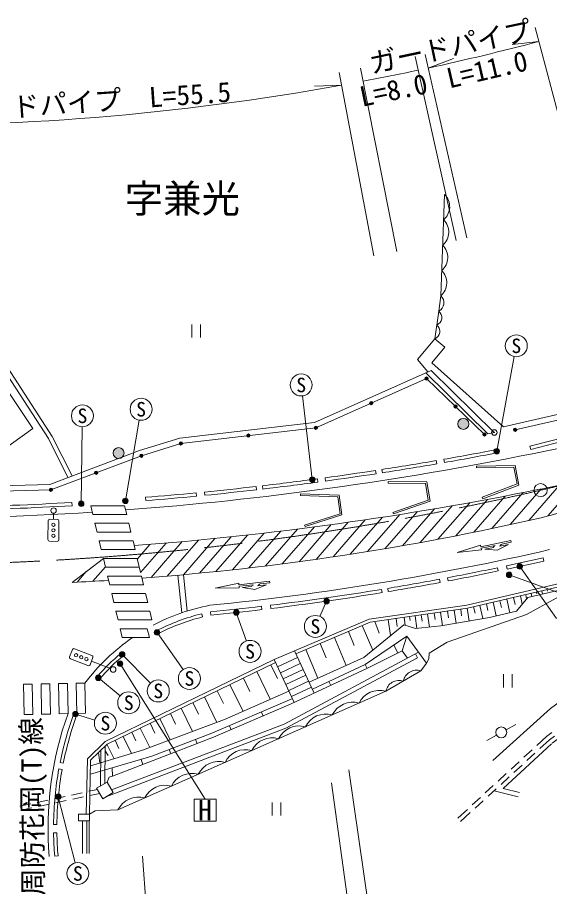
# Model space of a CAD drawing. Units: millimetres, scale not verified. Extents: x 40000 to 680000, y 20000 to 380000.
# Drawn here: x 419919 to 468385, y 239724 to 318815 of the extents above; entities that cross this region are included whole.
import ezdxf
from ezdxf.enums import TextEntityAlignment as Align

# ---------------------------------------------------------------- set-up
doc = ezdxf.new("R2010")
doc.units = ezdxf.units.MM
doc.header["$LTSCALE"] = 1000
doc.header["$PDMODE"] = 32
doc.header["$PDSIZE"] = 500
doc.linetypes.add('CHAIN', pattern=[18.5, 12, -1.5, 3.5, -1.5])
doc.linetypes.add('DASHED', pattern=[7.5, 6, -1.5])
for name, color, linetype, lineweight in [('M-BGD', 7, 'Continuous', 13), ('M-BMK', 2, 'CHAIN', 13), ('M-BMK-SRVR', 3, 'Continuous', 13), ('M-STR-HTXT', 7, 'Continuous', 13), ('M-STR-STRC', 7, 'Continuous', 13)]:
    doc.layers.add(name, color=color, linetype=linetype, lineweight=lineweight)
doc.layers.add('M-BMK-HTXT', color=7, linetype='Continuous')
doc.styles.add('ＭＳ ゴシック', font='')
doc.styles.get('ＭＳ ゴシック').set_extended_font_data('MS Gothic')

msp = doc.modelspace()

# ---------------------------------------------------------------- hatches: boundary and pattern name
at = {"layer": 'M-BGD'}
for points in [[(457034, 285955, -0.41421), (457184, 286105, -0.41421), (457334, 285955, -1)], [(451994, 283713, -0.41421), (452144, 283863, -0.41421), (452294, 283713, -1)], [(459667, 283414, -0.41421), (459817, 283564, -0.41421), (459967, 283414, -1)], [(446955, 281471, -0.41421), (447105, 281621, -0.41421), (447255, 281471, -1)], [(460030, 281829, -0.41421), (460530, 282329, -0.41421), (461030, 281829, -1)], [(440808, 280759, -0.41421), (440958, 280909, -0.41421), (441108, 280759, -1)], [(462301, 280873, -0.41421), (462451, 281023, -0.41421), (462601, 280873, -1)], [(465085, 281290, -0.41421), (465235, 281440, -0.41421), (465385, 281290, -1)], [(434661, 280047, -0.41421), (434811, 280197, -0.41421), (434961, 280047, -1)], [(428633, 279171, -0.41421), (429133, 279671, -0.41421), (429633, 279171, -1)], [(431057, 278924, -0.41421), (431207, 279074, -0.41421), (431357, 278924, -1)], [(426939, 277376, -0.41421), (427089, 277526, -0.41421), (427239, 277376, -1)], [(422820, 275828, -0.41421), (422970, 275978, -0.41421), (423120, 275828, -1)]]:
    msp.add_hatch(color=256, dxfattribs=at).paths.add_polyline_path(points)
at = {"layer": 'M-STR-HTXT'}
for points in [[(463777, 279476, -1), (463362, 279197, -0.41421), (463430, 279544, -0.41421)], [(446931, 276959, -1), (446617, 276569, -1)], [(425914, 274732, -1), (425552, 274387, -0.41421), (425561, 274740, -0.41421)], [(429961, 274961, -1), (429551, 274676, -0.41421), (429614, 275024, -0.41421)], [(465622, 268612, -1), (465712, 269104, -1)], [(464913, 268213, -1), (464474, 267974, -0.41421), (464574, 268313, -0.41421)], [(447838, 265610, -0.41421), (447985, 265932, -0.41421), (448306, 265786, -1)], [(439746, 264442, -1), (439965, 264891, -1)], [(432591, 262604, -1), (432682, 263096, -1)], [(429458, 260601, -1), (429465, 261101, -1)], [(429494, 260127, -1), (429055, 259888, -0.41421), (429155, 260227, -0.41421)], [(427318, 258472, -1), (427273, 258970, -0.41421), (427545, 258743, -0.41421)], [(425322, 255198, -1), (425091, 255641, -0.41421), (425428, 255535, -0.41421)], [(423518, 247685, -1), (423778, 248113, -0.41421), (423862, 247769, -0.41421)]]:
    msp.add_hatch(color=256, dxfattribs=at).paths.add_polyline_path(points)

# ---------------------------------------------------------------- linework, layer by layer
at = {"layer": 'M-BGD'}
for p, q in [((435793, 290874), (435793, 289674)), ((436593, 290874), (436593, 289674)), ((457107, 286468), (462751, 280930)), ((465235, 281290), (476076, 283781)), ((463349, 281044), (462751, 280930)), ((466387, 266021), (472059, 267344)), ((467667, 266627), (467735, 266335)), ((468153, 266741), (468188, 266595)), ((464475, 265882), (464765, 264638)), ((465097, 266027), (465242, 265405)), ((465719, 266173), (465894, 265422)), ((466206, 266286), (466293, 265911)), ((466693, 266400), (466761, 266108)), ((467180, 266513), (467214, 266367)), ((460289, 264960), (460375, 264363)), ((460887, 265046), (461052, 263887)), ((461457, 265178), (461590, 264608)), ((462027, 265311), (462308, 264105)), ((462630, 265452), (462771, 264849)), ((463233, 265592), (463523, 264351)), ((463854, 265737), (463999, 265116)), ((455138, 264223), (455241, 263507)), ((455633, 264294), (455684, 263936)), ((456128, 264365), (456291, 263224)), ((456698, 264446), (456780, 263876)), ((457269, 264528), (457439, 263337)), ((457864, 264613), (457950, 264018)), ((458460, 264698), (458636, 263467)), ((459076, 264787), (459164, 264171)), ((459692, 264875), (459863, 263680)), ((445268, 260905), (452043, 263780)), ((451329, 263477), (452279, 261237)), ((452479, 263842), (452857, 262774)), ((453683, 264015), (453891, 262559)), ((454411, 264119), (454515, 263391)), ((450057, 262937), (450597, 261666)), ((447487, 261847), (448038, 260548)), ((448786, 262398), (449865, 259855)), ((445140, 261177), (446949, 257322)), ((446188, 261296), (447291, 258698)), ((454191, 261712), (454558, 260979)), ((454966, 261184), (455450, 260509)), ((443298, 260395), (445138, 256472)), ((443609, 259731), (445420, 260581)), ((442990, 259912), (443602, 258648)), ((443864, 259188), (445675, 260038)), ((444119, 258645), (445930, 259494)), ((451601, 259946), (451770, 259584)), ((440502, 258706), (441095, 257483)), ((441725, 259299), (442951, 256771)), ((444374, 258102), (446184, 258951)), ((464187, 259051), (464187, 257851)), ((464987, 259051), (464987, 257851)), ((439279, 258114), (440465, 255667)), ((444629, 257559), (446439, 258408)), ((444883, 257015), (446694, 257865)), ((448282, 258389), (448452, 258027)), ((438116, 257550), (438680, 256386)), ((435889, 256470), (436405, 255407)), ((436952, 256986), (438080, 254659)), ((433855, 255484), (434326, 254513)), ((434826, 255955), (435857, 253829)), ((442137, 255611), (442294, 255243)), ((432883, 255013), (433825, 253071)), ((431108, 254153), (431969, 252378)), ((431996, 254583), (432426, 253696)), ((439230, 254367), (439387, 253999)), ((464419, 253996), (465294, 254481)), ((429545, 253395), (430303, 251832)), ((430327, 253774), (430705, 252993)), ((436148, 253114), (436291, 252740)), ((463544, 253512), (462669, 253028)), ((467228, 252579), (468115, 253396)), ((468115, 253396), (468581, 253742)), ((468371, 253087), (468823, 253424)), ((428080, 252679), (428733, 251364)), ((428811, 253039), (429167, 252305)), ((467491, 252278), (468371, 253087)), ((427309, 251932), (427416, 250971)), ((427918, 252075), (428177, 251647)), ((433740, 252191), (433883, 251818)), ((466051, 251496), (466786, 252173)), ((466314, 251195), (467050, 251872)), ((431180, 251300), (431353, 250848)), ((464873, 250412), (465609, 251090)), ((465137, 250111), (465872, 250788)), ((428574, 249784), (428546, 250532)), ((463696, 249329), (464432, 250006)), ((463959, 249027), (464695, 249705)), ((426416, 248394), (427204, 248562)), ((462519, 248245), (463255, 248922)), ((462782, 247944), (463518, 248621)), ((421721, 247393), (422699, 247601)), ((423286, 247726), (424264, 247935)), ((424851, 248060), (425829, 248268)), ((424959, 247674), (425937, 247882)), ((426524, 248008), (427420, 248199)), ((461342, 247162), (462077, 247839)), ((420156, 247059), (421134, 247268)), ((420264, 246673), (421242, 246882)), ((421829, 247007), (422807, 247215)), ((423394, 247340), (424372, 247549)), ((443111, 247390), (443111, 246190)), ((443911, 247390), (443911, 246190)), ((461605, 246860), (462341, 247538)), ((460013, 245939), (460900, 246755)), ((460284, 245645), (461163, 246454)), ((425845, 245722), (425845, 242744)), ((426245, 245722), (426245, 242744)), ((426445, 245722), (426445, 242744))]:
    msp.add_line(p, q, dxfattribs=at)
at = {"layer": 'M-BGD', "linetype": 'DASHED'}
for p, q in [((427888, 249117), (427923, 252527)), ((427485, 248878), (427519, 252135)), ((465531, 247907), (463335, 248453))]:
    msp.add_line(p, q, dxfattribs=at)
at = {"layer": 'M-BGD'}
for points in [[(457928, 289572), (458289, 292078), (458472, 293487), (458827, 302697)], [(399115, 276310), (400311, 278043), (401987, 281566), (406458, 285497), (408623, 287700), (413428, 293766), (414148, 293730), (422749, 280488), (424526, 276947)], [(414148, 293730), (414641, 293705), (423097, 280687), (424902, 277088)], [(457288, 286549), (456359, 287681), (457928, 289572), (458843, 288812), (457653, 287377), (464191, 281563), (475964, 284269)], [(402900, 276176), (409345, 275954), (422872, 276325), (431045, 279397), (434707, 280539), (446971, 281959), (457598, 286687), (463349, 281044)], [(402882, 275677), (409343, 275454), (422970, 275828), (431207, 278924), (434811, 280047), (447105, 281471), (457184, 285955), (462451, 280873)], [(451962, 264071), (460843, 265343), (471866, 267915)], [(452043, 263780), (460899, 265048), (471963, 267630)], [(472992, 267344), (474029, 262915), (474756, 260971), (474732, 260393), (470989, 257787), (468477, 255919), (463214, 251204)], [(426480, 246322), (426989, 246609), (429075, 246709), (453468, 257499), (456658, 259362), (457179, 260046), (457392, 260462), (457409, 260966), (459041, 261978), (466267, 264495), (469927, 266496), (472154, 267062)], [(446474, 258334), (447149, 258634), (451476, 260580), (455102, 263552), (456167, 263212), (458470, 263438), (462921, 264212), (465362, 264776), (466387, 266021)], [(426180, 246322), (426294, 251366), (427918, 252940), (443298, 260395), (451962, 264071)], [(428084, 249234), (428280, 249673), (428574, 249784), (432295, 251209), (437772, 253308), (444863, 256343), (451799, 259597), (454966, 261184), (455377, 262522)], [(446779, 257684), (451601, 259946), (455377, 262522), (457179, 260046)], [(428500, 248534), (444198, 254506), (456453, 261044)], [(428057, 247938), (444364, 254141), (456352, 260537), (456163, 260890)], [(426480, 246322), (426591, 251236), (428092, 252691), (443422, 260122), (443426, 260123)], [(426591, 250724), (431325, 252137), (438785, 254922), (444645, 257523)], [(426591, 249962), (432167, 251588), (437621, 253679), (444699, 256708), (444968, 256834)]]:
    msp.add_lwpolyline(points, dxfattribs=at)
for points in [[(412969, 279478), (413912, 280096), (415129, 278241), (416553, 279176), (417189, 278462), (421317, 281416), (414554, 291504), (412850, 290276), (413337, 289600), (410902, 287905), (410710, 288180), (408342, 286532)], [(427138, 248671), (428084, 249234), (428646, 248289), (427701, 247726)], [(425480, 246322), (426480, 246322), (426480, 245722), (425480, 245722)]]:
    msp.add_lwpolyline(points, close=True, dxfattribs=at)
at = {"layer": 'M-BGD', "linetype": 'DASHED'}
msp.add_lwpolyline([(465628, 248295), (464153, 248662), (468626, 252779), (473838, 256655), (480491, 261011), (484819, 263181)], dxfattribs=at)
at = {"layer": 'M-BGD'}
for centre, radius in [((457184, 285955), 150), ((452144, 283713), 150), ((459817, 283414), 150), ((447105, 281471), 150), ((460530, 281829), 500), ((440958, 280759), 150), ((462451, 280873), 150), ((465235, 281290), 150), ((434811, 280047), 150), ((429133, 279171), 500), ((431207, 278924), 150), ((427089, 277376), 150), ((422970, 275828), 150), ((463981, 253754), 500)]:
    msp.add_circle(centre, radius, dxfattribs=at)
for centre, radius, start, end in [((457711, 301587), 1574, 310.75366, 44.83903), ((457622, 299285), 1574, 310.75366, 44.83903), ((457533, 296982), 1574, 310.75366, 44.83903), ((457445, 294679), 1574, 310.75366, 44.83903), ((457914, 292843), 852, 296.06088, 49.07756), ((457845, 291502), 727, 291.2615, 52.36025), ((457664, 290249), 727, 291.2615, 52.36025), ((456282, 258175), 1245, 72.40967, 168.1479), ((454687, 257243), 1245, 72.40967, 168.1479), ((452885, 255521), 2062, 73.57134, 154.15222), ((450446, 254442), 2062, 73.57134, 154.15222), ((448006, 253363), 2062, 73.57134, 154.15222), ((445567, 252284), 2062, 73.57134, 154.15222), ((443127, 251205), 2062, 73.57134, 154.15222), ((440688, 250126), 2062, 73.57134, 154.15222), ((438249, 249047), 2062, 73.57134, 154.15222), ((435809, 247968), 2062, 73.57134, 154.15222), ((433370, 246889), 2062, 73.57134, 154.15222), ((430931, 245810), 2062, 73.57134, 154.15222)]:
    msp.add_arc(centre, radius, start, end, dxfattribs=at)
msp.add_point((463349, 281044), dxfattribs=at)
at = {"layer": 'M-BMK'}
for centre, radius, start, end in [((401040, 568326), 300000, 282.81185, 292.14117), ((408516, 529000), 260000, 261.06774, 283.12705)]:
    msp.add_arc(centre, radius, start, end, dxfattribs=at)
at = {"layer": 'M-BMK-SRVR'}
msp.add_circle((467565, 275794), 600, dxfattribs=at)
at = {"layer": 'M-STR-HTXT'}
for p, q in [((476076, 283781), (467082, 317887)), ((467414, 316628), (464976, 316341)), ((459869, 298501), (456140, 315241)), ((460832, 298748), (457038, 315443)), ((457320, 314205), (459621, 315061)), ((454461, 297520), (451152, 314191)), ((452367, 297132), (449212, 313815)), ((449434, 312640), (446980, 312558)), ((463569, 279336), (465165, 287947)), ((446774, 276764), (445881, 284374)), ((429756, 274819), (431016, 282173)), ((425733, 274559), (425830, 281560)), ((465667, 268858), (469004, 264117)), ((464694, 268094), (527027, 245729)), ((448072, 265698), (447459, 264313)), ((439855, 264666), (440774, 262068)), ((432637, 262850), (435008, 259481)), ((429462, 260851), (432044, 258242)), ((429274, 260008), (437009, 247674)), ((427295, 258721), (429285, 257087)), ((425206, 255420), (426975, 254883)), ((450092, 250341), (452862, 231157)), ((448514, 249171), (451043, 230900)), ((423648, 247899), (425178, 241886)), ((431309, 242500), (432363, 228886))]:
    msp.add_line(p, q, dxfattribs=at)
for centre in [(463569, 279336), (446774, 276764), (425733, 274559), (429756, 274819), (465667, 268858), (464694, 268094), (448072, 265698), (439855, 264666), (432637, 262850), (429462, 260851), (429274, 260008), (427295, 258721), (425206, 255420), (423648, 247899)]:
    msp.add_circle(centre, 250, dxfattribs=at)
for start, end in [(282.21438, 284.78169), (280.71749, 281.98525), (269.03721, 280.22613)]:
    msp.add_arc((408300, 540658), 231699, start, end, dxfattribs=at)
at = {"layer": 'M-STR-STRC'}
for p, q in [((466589, 279801), (474539, 281816)), ((466663, 279510), (474613, 281525)), ((463541, 279484), (463598, 279189)), ((466663, 279510), (466589, 279801)), ((458110, 278190), (458059, 278485)), ((458762, 278607), (458813, 278312)), ((453110, 277676), (453156, 277379)), ((447292, 276531), (447252, 276828)), ((447937, 276921), (447978, 276624)), ((452585, 277291), (452540, 277588)), ((441650, 276129), (441684, 275831)), ((442274, 275899), (442239, 276197)), ((466486, 273033), (469258, 276222)), ((468207, 273450), (470905, 276554)), ((436215, 275252), (436186, 275551)), ((436945, 275625), (436974, 275327)), ((461482, 271965), (464346, 275260)), ((463137, 272306), (465981, 275578)), ((464805, 272662), (467624, 275905)), ((424887, 274680), (424904, 274381)), ((431618, 274846), (431594, 275145)), ((458209, 271326), (461105, 274657)), ((459839, 271638), (462721, 274953)), ((423213, 273693), (423210, 273143)), ((426790, 273585), (426598, 274385)), ((426598, 274385), (429683, 274385)), ((429875, 273585), (429683, 274385)), ((453388, 270468), (456312, 273832)), ((454983, 270741), (457901, 274097)), ((456590, 271027), (459498, 274371)), ((422709, 272996), (422698, 271296)), ((422860, 273145), (423560, 273141)), ((423709, 272990), (423698, 271290)), ((426790, 273585), (429875, 273585)), ((447113, 269501), (450045, 272874)), ((448666, 269725), (451599, 273099)), ((450229, 269960), (453162, 273333)), ((451803, 270208), (454733, 273578)), ((427173, 271985), (426982, 272785)), ((426982, 272785), (430067, 272785)), ((430258, 271985), (430067, 272785)), ((442513, 268897), (445431, 272254)), ((444036, 269087), (446961, 272452)), ((445570, 269288), (448499, 272658)), ((427173, 271985), (430258, 271985)), ((435032, 268106), (437894, 271399)), ((436510, 268244), (439387, 271553)), ((437997, 268392), (440887, 271715)), ((439493, 268550), (442394, 271886)), ((440998, 268718), (443909, 272066)), ((422847, 271145), (423547, 271141)), ((427557, 270385), (427365, 271185)), ((427365, 271185), (430450, 271185)), ((430642, 270385), (430450, 271185)), ((430844, 269540), (431995, 270863)), ((431138, 268314), (433459, 270985)), ((432100, 267859), (434931, 271115)), ((433562, 267977), (436409, 271253)), ((427557, 270385), (430642, 270385)), ((424912, 267404), (427748, 269587)), ((427940, 268785), (427748, 269587)), ((427748, 269585), (430833, 269585)), ((431138, 268314), (430833, 269585)), ((467800, 269639), (467867, 269346)), ((425353, 267426), (426187, 268386)), ((426777, 267502), (427930, 268828)), ((427940, 268785), (431025, 268785)), ((463713, 268442), (463652, 268736)), ((464451, 268904), (464513, 268610)), ((428323, 267185), (428132, 267985)), ((428132, 267985), (431216, 267985)), ((428209, 267586), (428223, 267602)), ((431408, 267185), (431216, 267985)), ((434900, 264642), (434534, 268061)), ((435386, 264802), (435032, 268106)), ((458406, 267395), (458351, 267690)), ((459138, 267532), (459082, 267827)), ((428323, 267185), (431408, 267185)), ((453135, 266473), (453087, 266769)), ((453697, 266566), (453647, 266862)), ((428707, 265585), (428515, 266385)), ((428515, 266385), (431600, 266385)), ((431791, 265585), (431600, 266385)), ((428707, 265585), (431791, 265585)), ((442152, 265228), (442187, 264930)), ((442995, 265027), (442959, 265325)), ((429090, 263985), (428898, 264785)), ((428898, 264785), (431983, 264785)), ((432175, 263985), (431983, 264785)), ((436784, 264257), (436714, 264549)), ((437522, 264424), (437492, 264722)), ((429090, 263985), (432175, 263985)), ((429473, 262385), (429281, 263185)), ((429281, 263185), (431749, 263185)), ((431941, 262385), (431749, 263185)), ((432706, 262717), (432567, 262983)), ((429473, 262385), (431941, 262385)), ((424929, 261288), (424677, 260635)), ((426709, 260762), (425123, 261374)), ((426349, 259829), (424763, 260441)), ((426795, 260568), (426543, 259915)), ((428409, 259569), (426669, 260241)), ((429557, 260736), (429366, 260967)), ((427409, 258623), (427182, 258819)), ((420476, 258131), (421276, 258147)), ((420530, 255381), (420476, 258131)), ((421330, 255397), (421276, 258147)), ((422076, 258163), (422875, 258179)), ((422130, 255413), (422076, 258163)), ((422930, 255429), (422875, 258179)), ((423675, 258194), (424475, 258210)), ((423730, 255445), (423675, 258194)), ((424530, 255461), (424475, 258210)), ((425275, 258226), (426075, 258242)), ((425330, 255477), (425275, 258226)), ((426129, 255493), (426075, 258242)), ((424961, 255469), (426129, 255493)), ((425066, 255472), (425347, 255368)), ((420530, 255381), (421330, 255397)), ((422130, 255413), (422930, 255429)), ((423730, 255445), (424530, 255461)), ((423806, 251015), (424100, 250955)), ((423697, 250445), (423992, 250392)), ((423214, 245390), (423514, 245386)), ((423216, 244604), (423516, 244609)), ((423320, 242505), (423619, 242530))]:
    msp.add_line(p, q, dxfattribs=at)
for points in [[(461727, 277966), (465252, 278033), (465592, 276266), (462293, 275020), (462240, 275160), (465421, 276361), (465128, 277881), (461729, 277816)], [(453680, 276595), (457205, 276565), (457497, 274789), (454165, 273634), (454116, 273776), (457328, 274889), (457078, 276416), (453678, 276445)], [(445706, 275454), (449230, 275334), (449475, 273550), (446115, 272482), (446069, 272625), (449309, 273655), (449098, 275188), (445701, 275304)], [(436009, 245674), (438009, 245674), (438009, 247674), (436009, 247674)]]:
    msp.add_lwpolyline(points, close=True, dxfattribs=at)
for points in [[(463424, 270766), (462151, 270505), (462181, 270358), (459980, 270137), (462091, 270799), (462121, 270652), (464864, 271214), (464894, 271067), (464041, 270892)], [(463846, 270700), (464630, 270860), (463613, 270345), (462475, 270419), (463259, 270579)], [(441403, 267193), (440111, 267047), (440128, 266898), (437916, 266875), (440077, 267345), (440094, 267196), (442877, 267510), (442893, 267360), (442028, 267263)], [(441817, 267088), (442612, 267178), (441552, 266757), (440426, 266932), (441221, 267021)]]:
    msp.add_lwpolyline(points, dxfattribs=at)
for centre, radius in [((465348, 288931), 1000), ((445764, 285367), 1000), ((431185, 283158), 1000), ((425843, 282560), 1000), ((423215, 273943), 250), ((423204, 272143), 150), ((423207, 272643), 150), ((423200, 271643), 150), ((447054, 263398), 1000), ((441107, 261125), 1000), ((425270, 260781), 150), ((425736, 260601), 150), ((426203, 260421), 150), ((428643, 259479), 250), ((435584, 258663), 1000), ((432748, 257531), 1000), ((430058, 256452), 1000), ((427932, 254592), 1000), ((425425, 240917), 1000)]:
    msp.add_circle(centre, radius, dxfattribs=at)
for centre, radius, start, end in [((417955, 526746), 252410, 281.16057, 292.11299), ((426855, 490767), 218696, 280.69753, 290.26226), ((402385, 514369), 249749, 285.14062, 293.65537), ((407802, 570105), 295918, 279.91624, 280.85708), ((407802, 570105), 296218, 279.91624, 280.85708), ((407802, 570105), 296918, 274.24405, 281.45956), ((407802, 570105), 295918, 278.80714, 279.77813), ((407802, 570105), 296218, 278.80714, 279.77813), ((407802, 570105), 295918, 276.68284, 277.66122), ((407802, 570105), 295918, 277.79496, 278.69549), ((407802, 570105), 296218, 277.79496, 278.69549), ((407802, 570105), 295918, 275.65178, 276.56795), ((407802, 570105), 296218, 276.68284, 277.66122), ((407801, 570085), 300198, 274.34681, 281.4608), ((407802, 570105), 295918, 274.61166, 275.50421), ((407802, 570105), 296218, 274.61166, 275.50421), ((407802, 570105), 296218, 275.65178, 276.56795), ((407802, 570105), 295918, 269.11329, 273.30978), ((407802, 570105), 296218, 269.11329, 273.30978), ((407802, 570105), 296918, 269.77579, 273.65706), ((422859, 272995), 150, 89.64945, 179.64945), ((423559, 272991), 150, 359.64945, 89.64945), ((413122, 510832), 243713, 274.26851, 282.92052), ((422848, 271295), 150, 179.64945, 269.64945), ((423548, 271291), 150, 269.64945, 359.64945), ((464084, 270015), 1000, 131.26315, 145.62466), ((464282, 270455), 500, 118.91605, 150.68905), ((413122, 510832), 246713, 275.65498, 282.94384), ((413122, 510832), 247313, 281.9785, 282.77297), ((413122, 510832), 247613, 281.9785, 282.77297), ((413122, 510832), 247313, 280.70989, 281.78935), ((413122, 510832), 247613, 280.70989, 281.78935), ((413122, 510832), 243713, 272.7728, 273.55329), ((413122, 510832), 247313, 279.43109, 280.53761), ((413122, 510832), 247613, 279.43109, 280.53761), ((441992, 266385), 1000, 126.11464, 140.47615), ((442229, 266805), 500, 113.76754, 145.54054), ((413122, 510832), 247313, 276.92914, 279.29941), ((413122, 510832), 247613, 276.92914, 279.29941), ((440984, 246968), 18692, 100.95122, 117.72588), ((413122, 510832), 247313, 275.65498, 276.74086), ((440984, 246968), 18092, 103.65228, 117.72588), ((440984, 246968), 17792, 103.65228, 117.72588), ((413122, 510832), 247613, 275.65498, 276.74086), ((440984, 246968), 18692, 124.43181, 142.90357), ((425069, 261234), 150, 68.88831, 158.88831), ((424817, 260581), 150, 158.88831, 248.88831), ((426655, 260622), 150, 338.88831, 68.88831), ((440984, 246968), 18192, 129.69044, 139.34955), ((440984, 246968), 17892, 129.69044, 139.34955), ((426403, 259969), 150, 248.88831, 338.88831), ((453417, 245054), 30205, 159.82451, 168.61824), ((453417, 245054), 30705, 160.18806, 184.84053), ((453417, 245054), 29905, 159.82451, 168.61824), ((453417, 245054), 30205, 169.71829, 179.36312), ((453417, 245054), 29905, 169.71829, 179.36312), ((453417, 245054), 30205, 180.85328, 184.84053), ((453417, 245054), 29905, 180.85328, 184.84053)]:
    msp.add_arc(centre, radius, start, end, dxfattribs=at)

# ---------------------------------------------------------------- texts
at = {"layer": 'M-BMK-HTXT', "style": 'ＭＳ ゴシック'}
msp.add_text('字兼光', height=2566, dxfattribs=at).set_placement((434941, 302324), align=Align.MIDDLE_CENTER)
msp.add_text('県道周防花岡(T)線', height=1833, rotation=90.77, dxfattribs=at).set_placement((422895, 233909), align=Align.BOTTOM_LEFT)
at = {"layer": 'M-STR-HTXT', "style": 'ＭＳ ゴシック'}
for s, rotation, p in [('ガードパイプ', 12, (459642, 314720)), ('ガードパイプ\u3000L=55.5', 4.05, (427009, 309716))]:
    msp.add_text(s, height=1833, rotation=rotation, dxfattribs=at).set_placement(p, align=Align.BOTTOM_CENTER)
for s, rotation, p in [('L=11.0', 13, (462478, 314972)), ('L=8.0', 11.668, (453985, 313100))]:
    msp.add_text(s, height=1833, rotation=rotation, dxfattribs=at).set_placement(p, align=Align.TOP_CENTER)
at = {"layer": 'M-STR-STRC', "style": 'ＭＳ ゴシック'}
for s, height, p in [('S', 1320, (465348, 288931)), ('S', 1320, (445764, 285367)), ('S', 1320, (425843, 282560)), ('S', 1320, (431185, 283158)), ('S', 1320, (447054, 263398)), ('S', 1320, (441107, 261125)), ('S', 1320, (435584, 258663)), ('S', 1320, (432748, 257531)), ('S', 1320, (430058, 256452)), ('S', 1320, (427932, 254592)), ('H', 1833, (437009, 246674)), ('S', 1320, (425425, 240917))]:
    msp.add_text(s, height=height, dxfattribs=at).set_placement(p, align=Align.MIDDLE_CENTER)

doc.saveas('drawing.dxf')
